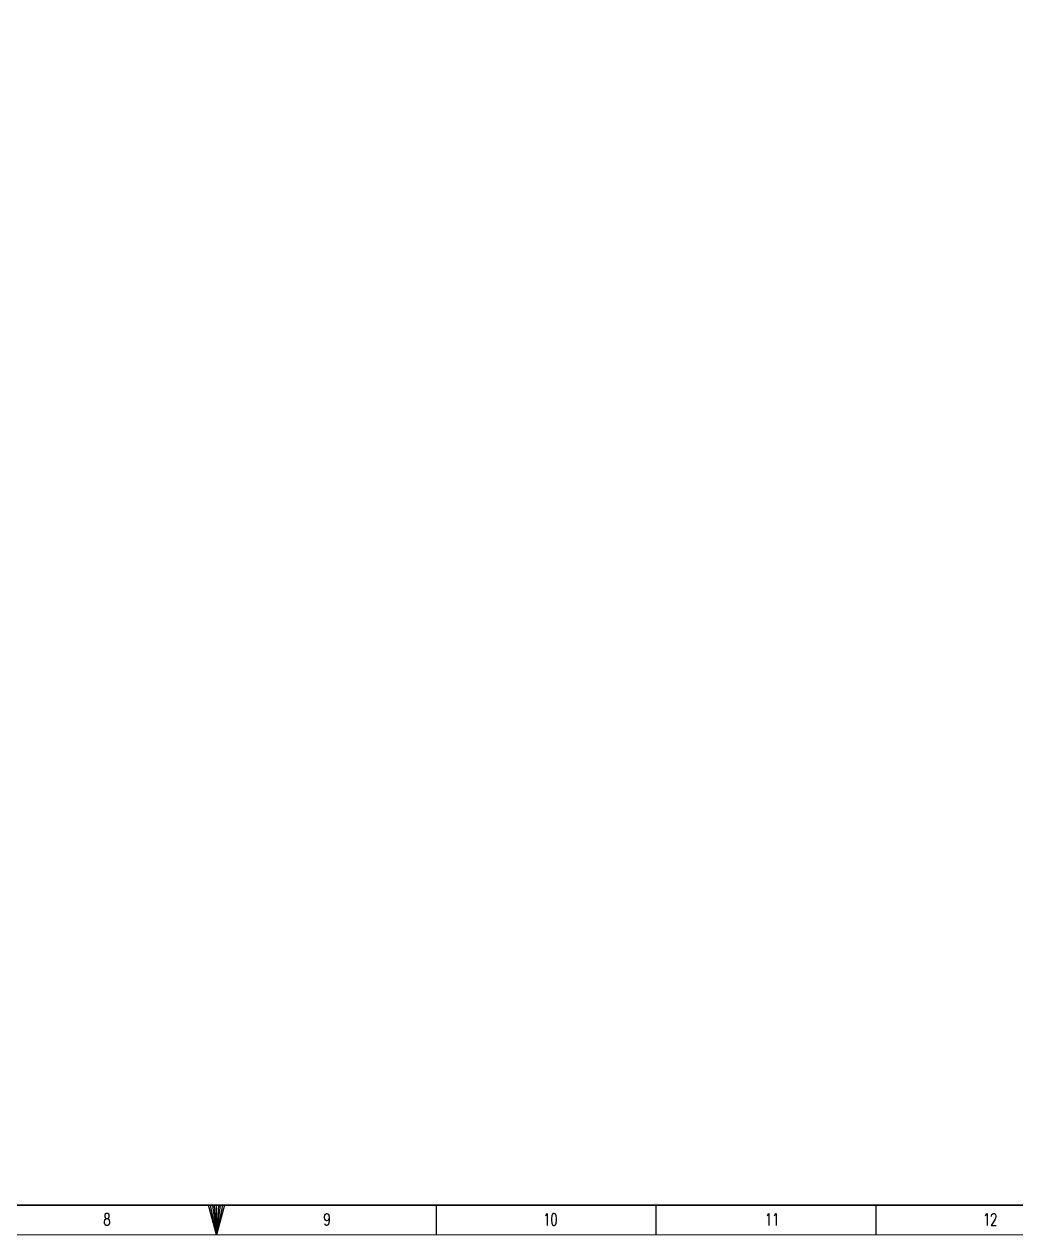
# Model space of a CAD drawing. Header units: inches. Extents: x 19 to 1016051, y 34 to 210034.
# Drawn here: x 479842 to 563539, y 34 to 102264 of the extents above; entities that cross this region are included whole.
import ezdxf

# ---------------------------------------------------------------- set-up
doc = ezdxf.new("R2010")
doc.units = ezdxf.units.IN
doc.header["$MEASUREMENT"] = 0
doc.styles.add('TEG BORDER', font='txt_qlt.shx', dxfattribs={"width": 0.7, "bigfont": 'hztxt.shx'})

# ---------------------------------------------------------------- blocks, each defined once
blk = doc.blocks.new('TEG BORDER A2')
at = {"linetype": 'Continuous'}
blk.add_line((5, 5), (489, 5), dxfattribs=at)
for p, q in [((297, 0), (297, 5)), ((334.12, 0), (334.12, 5)), ((371.25, 0), (371.25, 5)), ((408.37, 0), (408.37, 5))]:
    blk.add_line(p, q)
at = {"color": 5, "lineweight": 15}
blk.add_lwpolyline([(0, 420), (594, 420), (594, 0), (0, 0)], close=True, dxfattribs=at)
blk.add_lwpolyline([(5, 415), (589, 415), (589, 5), (5, 5)], close=True)
blk.add_lwpolyline([(297, 0), (295.66, 5), (298.34, 5), (297, 0), (296, 5), (296.33, 5), (297, 0), (296.67, 5), (297.33, 5), (297, 0), (297.67, 5), (298, 5), (297, 0)])
at = {"char_height": 2, "width": 2, "attachment_point": 7, "style": 'TEG BORDER'}
for s, insert in [('8', (277.92, 1.59)), ('9', (315.05, 1.59)), ('\\pi2.2204e-016;10', (352.17, 1.59)), ('\\pi0.3;11', (389.3, 1.59)), ('\\pi2.2204e-016;12', (426.42, 1.59))]:
    blk.add_mtext(s, dxfattribs=dict(at, insert=insert))

msp = doc.modelspace()

# ---------------------------------------------------------------- block references
at = {"xscale": 500, "yscale": 500, "zscale": 500}
msp.add_blockref('TEG BORDER A2', (347571, 34), dxfattribs=at)

doc.saveas('drawing.dxf')
